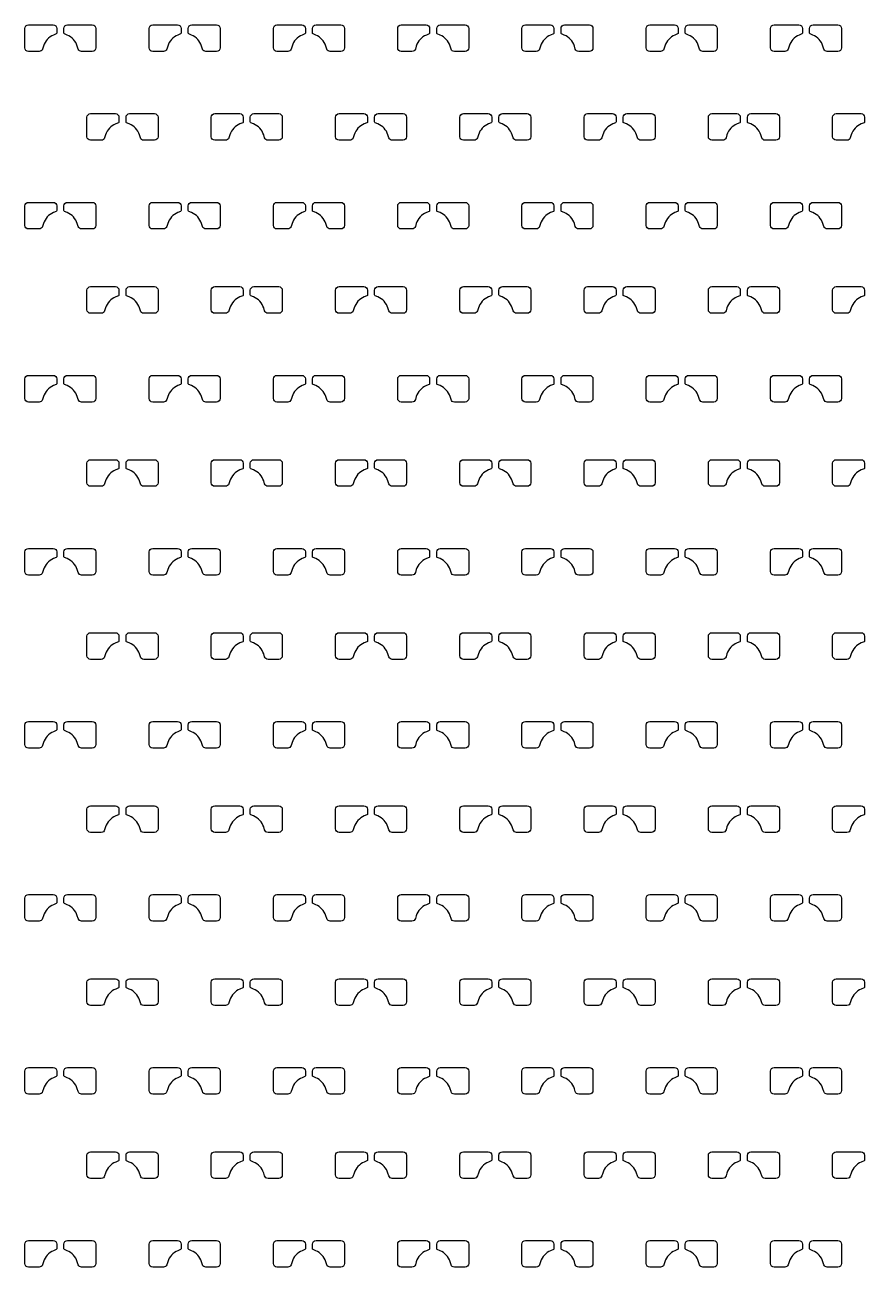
# Model space of a CAD drawing. Header units: inches. Extents: x 0 to 0.95, y 0 to 0.7.
# Drawn here: x 0 to 0.475, y 0 to 0.7 of the extents above; entities that cross this region are included whole.
import ezdxf

# ---------------------------------------------------------------- set-up
doc = ezdxf.new("R2010")
doc.units = ezdxf.units.IN
doc.header["$MEASUREMENT"] = 0

# ---------------------------------------------------------------- blocks, each defined once
blk = doc.blocks.new('*U309')
for points in [[(-0.01196, -0.0075), (-0.01228, -0.0075), (-0.01228, -0.0075, -0.293273), (-0.01228, -0.0075), (-0.018, -0.0075, -0.414214), (-0.02, -0.0055), (-0.02, 0.0055, -0.414214), (-0.018, 0.0075), (-0.004, 0.0075, -0.414214), (-0.002, 0.0055), (-0.002, 0.00283, -0.303033), (-0.00231, 0.00237), (-0.00384, 0.00173, 0.220237), (-0.00952, -0.00445), (-0.01005, -0.00611, -0.326113)], [(0.00384, 0.00173), (0.00231, 0.00237, -0.303033), (0.002, 0.00283), (0.002, 0.0055, -0.414214), (0.004, 0.0075), (0.018, 0.0075, -0.414214), (0.02, 0.0055), (0.02, -0.0055, -0.414214), (0.018, -0.0075), (0.01228, -0.0075, -0.293273), (0.01228, -0.0075), (0.01196, -0.0075, -0.326113), (0.01005, -0.00611), (0.00952, -0.00445, 0.220237)]]:
    blk.add_lwpolyline(points, format="xyb", close=True)
blk = doc.blocks.new('*U310')
at = {"color": 0, "linetype": 'ByBlock', "lineweight": -2, "transparency": 16777216}
for p in [(0, 0), (0.07, 0), (0.14, 0), (0.21, 0), (0.28, 0), (0.35, 0), (0.42, 0), (0.49, 0), (0.56, 0), (0.63, 0), (0.7, 0), (0.77, 0), (0.84, 0), (0.91, 0)]:
    blk.add_blockref('*U309', p, dxfattribs=at)
blk = doc.blocks.new('*U311')
for points in [[(-0.01196, -0.0075), (-0.01228, -0.0075), (-0.01228, -0.0075, -0.293273), (-0.01228, -0.0075), (-0.018, -0.0075, -0.414214), (-0.02, -0.0055), (-0.02, 0.0055, -0.414214), (-0.018, 0.0075), (-0.004, 0.0075, -0.414214), (-0.002, 0.0055), (-0.002, 0.00283, -0.303033), (-0.00231, 0.00237), (-0.00384, 0.00173, 0.220237), (-0.00952, -0.00445), (-0.01005, -0.00611, -0.326113)], [(0.00384, 0.00173), (0.00231, 0.00237, -0.303033), (0.002, 0.00283), (0.002, 0.0055, -0.414214), (0.004, 0.0075), (0.018, 0.0075, -0.414214), (0.02, 0.0055), (0.02, -0.0055, -0.414214), (0.018, -0.0075), (0.01228, -0.0075, -0.293273), (0.01228, -0.0075), (0.01196, -0.0075, -0.326113), (0.01005, -0.00611), (0.00952, -0.00445, 0.220237)]]:
    blk.add_lwpolyline(points, format="xyb", close=True)
blk = doc.blocks.new('*U312')
at = {"color": 0, "linetype": 'ByBlock', "lineweight": -2, "transparency": 16777216}
for p in [(0, 0), (0.07, 0), (0.14, 0), (0.21, 0), (0.28, 0), (0.35, 0), (0.42, 0), (0.49, 0), (0.56, 0), (0.63, 0), (0.7, 0), (0.77, 0), (0.84, 0), (0.91, 0)]:
    blk.add_blockref('*U311', p, dxfattribs=at)
blk = doc.blocks.new('*U313')
for points in [[(-0.01196, -0.0075), (-0.01228, -0.0075), (-0.01228, -0.0075, -0.293273), (-0.01228, -0.0075), (-0.018, -0.0075, -0.414214), (-0.02, -0.0055), (-0.02, 0.0055, -0.414214), (-0.018, 0.0075), (-0.004, 0.0075, -0.414214), (-0.002, 0.0055), (-0.002, 0.00283, -0.303033), (-0.00231, 0.00237), (-0.00384, 0.00173, 0.220237), (-0.00952, -0.00445), (-0.01005, -0.00611, -0.326113)], [(0.00384, 0.00173), (0.00231, 0.00237, -0.303033), (0.002, 0.00283), (0.002, 0.0055, -0.414214), (0.004, 0.0075), (0.018, 0.0075, -0.414214), (0.02, 0.0055), (0.02, -0.0055, -0.414214), (0.018, -0.0075), (0.01228, -0.0075, -0.293273), (0.01228, -0.0075), (0.01196, -0.0075, -0.326113), (0.01005, -0.00611), (0.00952, -0.00445, 0.220237)]]:
    blk.add_lwpolyline(points, format="xyb", close=True)
blk = doc.blocks.new('*U314')
at = {"color": 0, "linetype": 'ByBlock', "lineweight": -2, "transparency": 16777216}
for p in [(0, 0), (0.07, 0), (0.14, 0), (0.21, 0), (0.28, 0), (0.35, 0), (0.42, 0), (0.49, 0), (0.56, 0), (0.63, 0), (0.7, 0), (0.77, 0), (0.84, 0), (0.91, 0)]:
    blk.add_blockref('*U313', p, dxfattribs=at)
blk = doc.blocks.new('*U283')
for points in [[(-0.01196, -0.0075), (-0.01228, -0.0075), (-0.01228, -0.0075, -0.293273), (-0.01228, -0.0075), (-0.018, -0.0075, -0.414214), (-0.02, -0.0055), (-0.02, 0.0055, -0.414214), (-0.018, 0.0075), (-0.004, 0.0075, -0.414214), (-0.002, 0.0055), (-0.002, 0.00283, -0.303033), (-0.00231, 0.00237), (-0.00384, 0.00173, 0.220237), (-0.00952, -0.00445), (-0.01005, -0.00611, -0.326113)], [(0.00384, 0.00173), (0.00231, 0.00237, -0.303033), (0.002, 0.00283), (0.002, 0.0055, -0.414214), (0.004, 0.0075), (0.018, 0.0075, -0.414214), (0.02, 0.0055), (0.02, -0.0055, -0.414214), (0.018, -0.0075), (0.01228, -0.0075, -0.293273), (0.01228, -0.0075), (0.01196, -0.0075, -0.326113), (0.01005, -0.00611), (0.00952, -0.00445, 0.220237)]]:
    blk.add_lwpolyline(points, format="xyb", close=True)
blk = doc.blocks.new('*U284')
at = {"color": 0, "linetype": 'ByBlock', "lineweight": -2, "transparency": 16777216}
for p in [(0, 0), (0.07, 0), (0.14, 0), (0.21, 0), (0.28, 0), (0.35, 0), (0.42, 0), (0.49, 0), (0.56, 0), (0.63, 0), (0.7, 0), (0.77, 0), (0.84, 0), (0.91, 0)]:
    blk.add_blockref('*U283', p, dxfattribs=at)
blk = doc.blocks.new('*U293')
for points in [[(-0.01196, -0.0075), (-0.01228, -0.0075), (-0.01228, -0.0075, -0.293273), (-0.01228, -0.0075), (-0.018, -0.0075, -0.414214), (-0.02, -0.0055), (-0.02, 0.0055, -0.414214), (-0.018, 0.0075), (-0.004, 0.0075, -0.414214), (-0.002, 0.0055), (-0.002, 0.00283, -0.303033), (-0.00231, 0.00237), (-0.00384, 0.00173, 0.220237), (-0.00952, -0.00445), (-0.01005, -0.00611, -0.326113)], [(0.00384, 0.00173), (0.00231, 0.00237, -0.303033), (0.002, 0.00283), (0.002, 0.0055, -0.414214), (0.004, 0.0075), (0.018, 0.0075, -0.414214), (0.02, 0.0055), (0.02, -0.0055, -0.414214), (0.018, -0.0075), (0.01228, -0.0075, -0.293273), (0.01228, -0.0075), (0.01196, -0.0075, -0.326113), (0.01005, -0.00611), (0.00952, -0.00445, 0.220237)]]:
    blk.add_lwpolyline(points, format="xyb", close=True)
blk = doc.blocks.new('*U294')
at = {"color": 0, "linetype": 'ByBlock', "lineweight": -2, "transparency": 16777216}
for p in [(0, 0), (0.07, 0), (0.14, 0), (0.21, 0), (0.28, 0), (0.35, 0), (0.42, 0), (0.49, 0), (0.56, 0), (0.63, 0), (0.7, 0), (0.77, 0), (0.84, 0), (0.91, 0)]:
    blk.add_blockref('*U293', p, dxfattribs=at)
blk = doc.blocks.new('*U297')
for points in [[(-0.01196, -0.0075), (-0.01228, -0.0075), (-0.01228, -0.0075, -0.293273), (-0.01228, -0.0075), (-0.018, -0.0075, -0.414214), (-0.02, -0.0055), (-0.02, 0.0055, -0.414214), (-0.018, 0.0075), (-0.004, 0.0075, -0.414214), (-0.002, 0.0055), (-0.002, 0.00283, -0.303033), (-0.00231, 0.00237), (-0.00384, 0.00173, 0.220237), (-0.00952, -0.00445), (-0.01005, -0.00611, -0.326113)], [(0.00384, 0.00173), (0.00231, 0.00237, -0.303033), (0.002, 0.00283), (0.002, 0.0055, -0.414214), (0.004, 0.0075), (0.018, 0.0075, -0.414214), (0.02, 0.0055), (0.02, -0.0055, -0.414214), (0.018, -0.0075), (0.01228, -0.0075, -0.293273), (0.01228, -0.0075), (0.01196, -0.0075, -0.326113), (0.01005, -0.00611), (0.00952, -0.00445, 0.220237)]]:
    blk.add_lwpolyline(points, format="xyb", close=True)
blk = doc.blocks.new('*U298')
at = {"color": 0, "linetype": 'ByBlock', "lineweight": -2, "transparency": 16777216}
for p in [(0, 0), (0.07, 0), (0.14, 0), (0.21, 0), (0.28, 0), (0.35, 0), (0.42, 0), (0.49, 0), (0.56, 0), (0.63, 0), (0.7, 0), (0.77, 0), (0.84, 0), (0.91, 0)]:
    blk.add_blockref('*U297', p, dxfattribs=at)
blk = doc.blocks.new('*U303')
for points in [[(-0.01196, -0.0075), (-0.01228, -0.0075), (-0.01228, -0.0075, -0.293273), (-0.01228, -0.0075), (-0.018, -0.0075, -0.414214), (-0.02, -0.0055), (-0.02, 0.0055, -0.414214), (-0.018, 0.0075), (-0.004, 0.0075, -0.414214), (-0.002, 0.0055), (-0.002, 0.00283, -0.303033), (-0.00231, 0.00237), (-0.00384, 0.00173, 0.220237), (-0.00952, -0.00445), (-0.01005, -0.00611, -0.326113)], [(0.00384, 0.00173), (0.00231, 0.00237, -0.303033), (0.002, 0.00283), (0.002, 0.0055, -0.414214), (0.004, 0.0075), (0.018, 0.0075, -0.414214), (0.02, 0.0055), (0.02, -0.0055, -0.414214), (0.018, -0.0075), (0.01228, -0.0075, -0.293273), (0.01228, -0.0075), (0.01196, -0.0075, -0.326113), (0.01005, -0.00611), (0.00952, -0.00445, 0.220237)]]:
    blk.add_lwpolyline(points, format="xyb", close=True)
blk = doc.blocks.new('*U304')
at = {"color": 0, "linetype": 'ByBlock', "lineweight": -2, "transparency": 16777216}
for p in [(0, 0), (0.07, 0), (0.14, 0), (0.21, 0), (0.28, 0), (0.35, 0), (0.42, 0), (0.49, 0), (0.56, 0), (0.63, 0), (0.7, 0), (0.77, 0), (0.84, 0), (0.91, 0)]:
    blk.add_blockref('*U303', p, dxfattribs=at)
blk = doc.blocks.new('*U305')
for points in [[(-0.01196, -0.0075), (-0.01228, -0.0075), (-0.01228, -0.0075, -0.293273), (-0.01228, -0.0075), (-0.018, -0.0075, -0.414214), (-0.02, -0.0055), (-0.02, 0.0055, -0.414214), (-0.018, 0.0075), (-0.004, 0.0075, -0.414214), (-0.002, 0.0055), (-0.002, 0.00283, -0.303033), (-0.00231, 0.00237), (-0.00384, 0.00173, 0.220237), (-0.00952, -0.00445), (-0.01005, -0.00611, -0.326113)], [(0.00384, 0.00173), (0.00231, 0.00237, -0.303033), (0.002, 0.00283), (0.002, 0.0055, -0.414214), (0.004, 0.0075), (0.018, 0.0075, -0.414214), (0.02, 0.0055), (0.02, -0.0055, -0.414214), (0.018, -0.0075), (0.01228, -0.0075, -0.293273), (0.01228, -0.0075), (0.01196, -0.0075, -0.326113), (0.01005, -0.00611), (0.00952, -0.00445, 0.220237)]]:
    blk.add_lwpolyline(points, format="xyb", close=True)
blk = doc.blocks.new('*U306')
at = {"color": 0, "linetype": 'ByBlock', "lineweight": -2, "transparency": 16777216}
for p in [(0, 0), (0.07, 0), (0.14, 0), (0.21, 0), (0.28, 0), (0.35, 0), (0.42, 0), (0.49, 0), (0.56, 0), (0.63, 0), (0.7, 0), (0.77, 0), (0.84, 0), (0.91, 0)]:
    blk.add_blockref('*U305', p, dxfattribs=at)

msp = doc.modelspace()

# ---------------------------------------------------------------- linework, layer by layer
for points in [[(0.04319, 0.63502), (0.04286, 0.63502), (0.04286, 0.63502, -0.293273), (0.04286, 0.63502), (0.03715, 0.63502, -0.414214), (0.03515, 0.63702), (0.03515, 0.64802, -0.414214), (0.03715, 0.65002), (0.05115, 0.65002, -0.414214), (0.05315, 0.64802), (0.05315, 0.64536, -0.303033), (0.05284, 0.64489), (0.05131, 0.64426, 0.220237), (0.04562, 0.63807), (0.04509, 0.63641, -0.326113)], [(0.05898, 0.64426), (0.05745, 0.64489, -0.303033), (0.05715, 0.64536), (0.05715, 0.64802, -0.414214), (0.05915, 0.65002), (0.07315, 0.65002, -0.414214), (0.07515, 0.64802), (0.07515, 0.63702, -0.414214), (0.07315, 0.63502), (0.06743, 0.63502, -0.293273), (0.06743, 0.63502), (0.06711, 0.63502, -0.326113), (0.0652, 0.63641), (0.06467, 0.63807, 0.220237)], [(0.11319, 0.63502), (0.11286, 0.63502), (0.11286, 0.63502, -0.293273), (0.11286, 0.63502), (0.10715, 0.63502, -0.414214), (0.10515, 0.63702), (0.10515, 0.64802, -0.414214), (0.10715, 0.65002), (0.12115, 0.65002, -0.414214), (0.12315, 0.64802), (0.12315, 0.64536, -0.303033), (0.12284, 0.64489), (0.12131, 0.64426, 0.220237), (0.11562, 0.63807), (0.11509, 0.63641, -0.326113)], [(0.12898, 0.64426), (0.12745, 0.64489, -0.303033), (0.12715, 0.64536), (0.12715, 0.64802, -0.414214), (0.12915, 0.65002), (0.14315, 0.65002, -0.414214), (0.14515, 0.64802), (0.14515, 0.63702, -0.414214), (0.14315, 0.63502), (0.13743, 0.63502, -0.293273), (0.13743, 0.63502), (0.13711, 0.63502, -0.326113), (0.1352, 0.63641), (0.13467, 0.63807, 0.220237)], [(0.18319, 0.63502), (0.18286, 0.63502), (0.18286, 0.63502, -0.293273), (0.18286, 0.63502), (0.17715, 0.63502, -0.414214), (0.17515, 0.63702), (0.17515, 0.64802, -0.414214), (0.17715, 0.65002), (0.19115, 0.65002, -0.414214), (0.19315, 0.64802), (0.19315, 0.64536, -0.303033), (0.19284, 0.64489), (0.19131, 0.64426, 0.220237), (0.18562, 0.63807), (0.18509, 0.63641, -0.326113)], [(0.19898, 0.64426), (0.19745, 0.64489, -0.303033), (0.19715, 0.64536), (0.19715, 0.64802, -0.414214), (0.19915, 0.65002), (0.21315, 0.65002, -0.414214), (0.21515, 0.64802), (0.21515, 0.63702, -0.414214), (0.21315, 0.63502), (0.20743, 0.63502, -0.293273), (0.20743, 0.63502), (0.20711, 0.63502, -0.326113), (0.2052, 0.63641), (0.20467, 0.63807, 0.220237)], [(0.25319, 0.63502), (0.25286, 0.63502), (0.25286, 0.63502, -0.293273), (0.25286, 0.63502), (0.24715, 0.63502, -0.414214), (0.24515, 0.63702), (0.24515, 0.64802, -0.414214), (0.24715, 0.65002), (0.26115, 0.65002, -0.414214), (0.26315, 0.64802), (0.26315, 0.64536, -0.303033), (0.26284, 0.64489), (0.26131, 0.64426, 0.220237), (0.25562, 0.63807), (0.25509, 0.63641, -0.326113)], [(0.26898, 0.64426), (0.26745, 0.64489, -0.303033), (0.26715, 0.64536), (0.26715, 0.64802, -0.414214), (0.26915, 0.65002), (0.28315, 0.65002, -0.414214), (0.28515, 0.64802), (0.28515, 0.63702, -0.414214), (0.28315, 0.63502), (0.27743, 0.63502, -0.293273), (0.27743, 0.63502), (0.27711, 0.63502, -0.326113), (0.2752, 0.63641), (0.27467, 0.63807, 0.220237)], [(0.32319, 0.63502), (0.32286, 0.63502), (0.32286, 0.63502, -0.293273), (0.32286, 0.63502), (0.31715, 0.63502, -0.414214), (0.31515, 0.63702), (0.31515, 0.64802, -0.414214), (0.31715, 0.65002), (0.33115, 0.65002, -0.414214), (0.33315, 0.64802), (0.33315, 0.64536, -0.303033), (0.33284, 0.64489), (0.33131, 0.64426, 0.220237), (0.32562, 0.63807), (0.32509, 0.63641, -0.326113)], [(0.33898, 0.64426), (0.33745, 0.64489, -0.303033), (0.33715, 0.64536), (0.33715, 0.64802, -0.414214), (0.33915, 0.65002), (0.35315, 0.65002, -0.414214), (0.35515, 0.64802), (0.35515, 0.63702, -0.414214), (0.35315, 0.63502), (0.34743, 0.63502, -0.293273), (0.34743, 0.63502), (0.34711, 0.63502, -0.326113), (0.3452, 0.63641), (0.34467, 0.63807, 0.220237)], [(0.39319, 0.63502), (0.39286, 0.63502), (0.39286, 0.63502, -0.293273), (0.39286, 0.63502), (0.38715, 0.63502, -0.414214), (0.38515, 0.63702), (0.38515, 0.64802, -0.414214), (0.38715, 0.65002), (0.40115, 0.65002, -0.414214), (0.40315, 0.64802), (0.40315, 0.64536, -0.303033), (0.40284, 0.64489), (0.40131, 0.64426, 0.220237), (0.39562, 0.63807), (0.39509, 0.63641, -0.326113)], [(0.40898, 0.64426), (0.40745, 0.64489, -0.303033), (0.40715, 0.64536), (0.40715, 0.64802, -0.414214), (0.40915, 0.65002), (0.42315, 0.65002, -0.414214), (0.42515, 0.64802), (0.42515, 0.63702, -0.414214), (0.42315, 0.63502), (0.41743, 0.63502, -0.293273), (0.41743, 0.63502), (0.41711, 0.63502, -0.326113), (0.4152, 0.63641), (0.41467, 0.63807, 0.220237)], [(0.46319, 0.63502), (0.46286, 0.63502), (0.46286, 0.63502, -0.293273), (0.46286, 0.63502), (0.45715, 0.63502, -0.414214), (0.45515, 0.63702), (0.45515, 0.64802, -0.414214), (0.45715, 0.65002), (0.47115, 0.65002, -0.414214), (0.47315, 0.64802), (0.47315, 0.64536, -0.303033), (0.47284, 0.64489), (0.47131, 0.64426, 0.220237), (0.46562, 0.63807), (0.46509, 0.63641, -0.326113)], [(0.04319, 0.53752), (0.04286, 0.53752), (0.04286, 0.53752, -0.293273), (0.04286, 0.53752), (0.03715, 0.53752, -0.414214), (0.03515, 0.53952), (0.03515, 0.55052, -0.414214), (0.03715, 0.55252), (0.05115, 0.55252, -0.414214), (0.05315, 0.55052), (0.05315, 0.54786, -0.303033), (0.05284, 0.54739), (0.05131, 0.54676, 0.220237), (0.04562, 0.54057), (0.04509, 0.53891, -0.326113)], [(0.05898, 0.54676), (0.05745, 0.54739, -0.303033), (0.05715, 0.54786), (0.05715, 0.55052, -0.414214), (0.05915, 0.55252), (0.07315, 0.55252, -0.414214), (0.07515, 0.55052), (0.07515, 0.53952, -0.414214), (0.07315, 0.53752), (0.06743, 0.53752, -0.293273), (0.06743, 0.53752), (0.06711, 0.53752, -0.326113), (0.0652, 0.53891), (0.06467, 0.54057, 0.220237)], [(0.11319, 0.53752), (0.11286, 0.53752), (0.11286, 0.53752, -0.293273), (0.11286, 0.53752), (0.10715, 0.53752, -0.414214), (0.10515, 0.53952), (0.10515, 0.55052, -0.414214), (0.10715, 0.55252), (0.12115, 0.55252, -0.414214), (0.12315, 0.55052), (0.12315, 0.54786, -0.303033), (0.12284, 0.54739), (0.12131, 0.54676, 0.220237), (0.11562, 0.54057), (0.11509, 0.53891, -0.326113)], [(0.12898, 0.54676), (0.12745, 0.54739, -0.303033), (0.12715, 0.54786), (0.12715, 0.55052, -0.414214), (0.12915, 0.55252), (0.14315, 0.55252, -0.414214), (0.14515, 0.55052), (0.14515, 0.53952, -0.414214), (0.14315, 0.53752), (0.13743, 0.53752, -0.293273), (0.13743, 0.53752), (0.13711, 0.53752, -0.326113), (0.1352, 0.53891), (0.13467, 0.54057, 0.220237)], [(0.18319, 0.53752), (0.18286, 0.53752), (0.18286, 0.53752, -0.293273), (0.18286, 0.53752), (0.17715, 0.53752, -0.414214), (0.17515, 0.53952), (0.17515, 0.55052, -0.414214), (0.17715, 0.55252), (0.19115, 0.55252, -0.414214), (0.19315, 0.55052), (0.19315, 0.54786, -0.303033), (0.19284, 0.54739), (0.19131, 0.54676, 0.220237), (0.18562, 0.54057), (0.18509, 0.53891, -0.326113)], [(0.19898, 0.54676), (0.19745, 0.54739, -0.303033), (0.19715, 0.54786), (0.19715, 0.55052, -0.414214), (0.19915, 0.55252), (0.21315, 0.55252, -0.414214), (0.21515, 0.55052), (0.21515, 0.53952, -0.414214), (0.21315, 0.53752), (0.20743, 0.53752, -0.293273), (0.20743, 0.53752), (0.20711, 0.53752, -0.326113), (0.2052, 0.53891), (0.20467, 0.54057, 0.220237)], [(0.25319, 0.53752), (0.25286, 0.53752), (0.25286, 0.53752, -0.293273), (0.25286, 0.53752), (0.24715, 0.53752, -0.414214), (0.24515, 0.53952), (0.24515, 0.55052, -0.414214), (0.24715, 0.55252), (0.26115, 0.55252, -0.414214), (0.26315, 0.55052), (0.26315, 0.54786, -0.303033), (0.26284, 0.54739), (0.26131, 0.54676, 0.220237), (0.25562, 0.54057), (0.25509, 0.53891, -0.326113)], [(0.26898, 0.54676), (0.26745, 0.54739, -0.303033), (0.26715, 0.54786), (0.26715, 0.55052, -0.414214), (0.26915, 0.55252), (0.28315, 0.55252, -0.414214), (0.28515, 0.55052), (0.28515, 0.53952, -0.414214), (0.28315, 0.53752), (0.27743, 0.53752, -0.293273), (0.27743, 0.53752), (0.27711, 0.53752, -0.326113), (0.2752, 0.53891), (0.27467, 0.54057, 0.220237)], [(0.32319, 0.53752), (0.32286, 0.53752), (0.32286, 0.53752, -0.293273), (0.32286, 0.53752), (0.31715, 0.53752, -0.414214), (0.31515, 0.53952), (0.31515, 0.55052, -0.414214), (0.31715, 0.55252), (0.33115, 0.55252, -0.414214), (0.33315, 0.55052), (0.33315, 0.54786, -0.303033), (0.33284, 0.54739), (0.33131, 0.54676, 0.220237), (0.32562, 0.54057), (0.32509, 0.53891, -0.326113)], [(0.33898, 0.54676), (0.33745, 0.54739, -0.303033), (0.33715, 0.54786), (0.33715, 0.55052, -0.414214), (0.33915, 0.55252), (0.35315, 0.55252, -0.414214), (0.35515, 0.55052), (0.35515, 0.53952, -0.414214), (0.35315, 0.53752), (0.34743, 0.53752, -0.293273), (0.34743, 0.53752), (0.34711, 0.53752, -0.326113), (0.3452, 0.53891), (0.34467, 0.54057, 0.220237)], [(0.39319, 0.53752), (0.39286, 0.53752), (0.39286, 0.53752, -0.293273), (0.39286, 0.53752), (0.38715, 0.53752, -0.414214), (0.38515, 0.53952), (0.38515, 0.55052, -0.414214), (0.38715, 0.55252), (0.40115, 0.55252, -0.414214), (0.40315, 0.55052), (0.40315, 0.54786, -0.303033), (0.40284, 0.54739), (0.40131, 0.54676, 0.220237), (0.39562, 0.54057), (0.39509, 0.53891, -0.326113)], [(0.40898, 0.54676), (0.40745, 0.54739, -0.303033), (0.40715, 0.54786), (0.40715, 0.55052, -0.414214), (0.40915, 0.55252), (0.42315, 0.55252, -0.414214), (0.42515, 0.55052), (0.42515, 0.53952, -0.414214), (0.42315, 0.53752), (0.41743, 0.53752, -0.293273), (0.41743, 0.53752), (0.41711, 0.53752, -0.326113), (0.4152, 0.53891), (0.41467, 0.54057, 0.220237)], [(0.46319, 0.53752), (0.46286, 0.53752), (0.46286, 0.53752, -0.293273), (0.46286, 0.53752), (0.45715, 0.53752, -0.414214), (0.45515, 0.53952), (0.45515, 0.55052, -0.414214), (0.45715, 0.55252), (0.47115, 0.55252, -0.414214), (0.47315, 0.55052), (0.47315, 0.54786, -0.303033), (0.47284, 0.54739), (0.47131, 0.54676, 0.220237), (0.46562, 0.54057), (0.46509, 0.53891, -0.326113)], [(0.04319, 0.44002), (0.04286, 0.44002), (0.04286, 0.44002, -0.293273), (0.04286, 0.44002), (0.03715, 0.44002, -0.414214), (0.03515, 0.44202), (0.03515, 0.45302, -0.414214), (0.03715, 0.45502), (0.05115, 0.45502, -0.414214), (0.05315, 0.45302), (0.05315, 0.45036, -0.303033), (0.05284, 0.44989), (0.05131, 0.44926, 0.220237), (0.04562, 0.44307), (0.04509, 0.44141, -0.326113)], [(0.05898, 0.44926), (0.05745, 0.44989, -0.303033), (0.05715, 0.45036), (0.05715, 0.45302, -0.414214), (0.05915, 0.45502), (0.07315, 0.45502, -0.414214), (0.07515, 0.45302), (0.07515, 0.44202, -0.414214), (0.07315, 0.44002), (0.06743, 0.44002, -0.293273), (0.06743, 0.44002), (0.06711, 0.44002, -0.326113), (0.0652, 0.44141), (0.06467, 0.44307, 0.220237)], [(0.11319, 0.44002), (0.11286, 0.44002), (0.11286, 0.44002, -0.293273), (0.11286, 0.44002), (0.10715, 0.44002, -0.414214), (0.10515, 0.44202), (0.10515, 0.45302, -0.414214), (0.10715, 0.45502), (0.12115, 0.45502, -0.414214), (0.12315, 0.45302), (0.12315, 0.45036, -0.303033), (0.12284, 0.44989), (0.12131, 0.44926, 0.220237), (0.11562, 0.44307), (0.11509, 0.44141, -0.326113)], [(0.12898, 0.44926), (0.12745, 0.44989, -0.303033), (0.12715, 0.45036), (0.12715, 0.45302, -0.414214), (0.12915, 0.45502), (0.14315, 0.45502, -0.414214), (0.14515, 0.45302), (0.14515, 0.44202, -0.414214), (0.14315, 0.44002), (0.13743, 0.44002, -0.293273), (0.13743, 0.44002), (0.13711, 0.44002, -0.326113), (0.1352, 0.44141), (0.13467, 0.44307, 0.220237)], [(0.18319, 0.44002), (0.18286, 0.44002), (0.18286, 0.44002, -0.293273), (0.18286, 0.44002), (0.17715, 0.44002, -0.414214), (0.17515, 0.44202), (0.17515, 0.45302, -0.414214), (0.17715, 0.45502), (0.19115, 0.45502, -0.414214), (0.19315, 0.45302), (0.19315, 0.45036, -0.303033), (0.19284, 0.44989), (0.19131, 0.44926, 0.220237), (0.18562, 0.44307), (0.18509, 0.44141, -0.326113)], [(0.19898, 0.44926), (0.19745, 0.44989, -0.303033), (0.19715, 0.45036), (0.19715, 0.45302, -0.414214), (0.19915, 0.45502), (0.21315, 0.45502, -0.414214), (0.21515, 0.45302), (0.21515, 0.44202, -0.414214), (0.21315, 0.44002), (0.20743, 0.44002, -0.293273), (0.20743, 0.44002), (0.20711, 0.44002, -0.326113), (0.2052, 0.44141), (0.20467, 0.44307, 0.220237)], [(0.25319, 0.44002), (0.25286, 0.44002), (0.25286, 0.44002, -0.293273), (0.25286, 0.44002), (0.24715, 0.44002, -0.414214), (0.24515, 0.44202), (0.24515, 0.45302, -0.414214), (0.24715, 0.45502), (0.26115, 0.45502, -0.414214), (0.26315, 0.45302), (0.26315, 0.45036, -0.303033), (0.26284, 0.44989), (0.26131, 0.44926, 0.220237), (0.25562, 0.44307), (0.25509, 0.44141, -0.326113)], [(0.26898, 0.44926), (0.26745, 0.44989, -0.303033), (0.26715, 0.45036), (0.26715, 0.45302, -0.414214), (0.26915, 0.45502), (0.28315, 0.45502, -0.414214), (0.28515, 0.45302), (0.28515, 0.44202, -0.414214), (0.28315, 0.44002), (0.27743, 0.44002, -0.293273), (0.27743, 0.44002), (0.27711, 0.44002, -0.326113), (0.2752, 0.44141), (0.27467, 0.44307, 0.220237)], [(0.32319, 0.44002), (0.32286, 0.44002), (0.32286, 0.44002, -0.293273), (0.32286, 0.44002), (0.31715, 0.44002, -0.414214), (0.31515, 0.44202), (0.31515, 0.45302, -0.414214), (0.31715, 0.45502), (0.33115, 0.45502, -0.414214), (0.33315, 0.45302), (0.33315, 0.45036, -0.303033), (0.33284, 0.44989), (0.33131, 0.44926, 0.220237), (0.32562, 0.44307), (0.32509, 0.44141, -0.326113)], [(0.33898, 0.44926), (0.33745, 0.44989, -0.303033), (0.33715, 0.45036), (0.33715, 0.45302, -0.414214), (0.33915, 0.45502), (0.35315, 0.45502, -0.414214), (0.35515, 0.45302), (0.35515, 0.44202, -0.414214), (0.35315, 0.44002), (0.34743, 0.44002, -0.293273), (0.34743, 0.44002), (0.34711, 0.44002, -0.326113), (0.3452, 0.44141), (0.34467, 0.44307, 0.220237)], [(0.39319, 0.44002), (0.39286, 0.44002), (0.39286, 0.44002, -0.293273), (0.39286, 0.44002), (0.38715, 0.44002, -0.414214), (0.38515, 0.44202), (0.38515, 0.45302, -0.414214), (0.38715, 0.45502), (0.40115, 0.45502, -0.414214), (0.40315, 0.45302), (0.40315, 0.45036, -0.303033), (0.40284, 0.44989), (0.40131, 0.44926, 0.220237), (0.39562, 0.44307), (0.39509, 0.44141, -0.326113)], [(0.40898, 0.44926), (0.40745, 0.44989, -0.303033), (0.40715, 0.45036), (0.40715, 0.45302, -0.414214), (0.40915, 0.45502), (0.42315, 0.45502, -0.414214), (0.42515, 0.45302), (0.42515, 0.44202, -0.414214), (0.42315, 0.44002), (0.41743, 0.44002, -0.293273), (0.41743, 0.44002), (0.41711, 0.44002, -0.326113), (0.4152, 0.44141), (0.41467, 0.44307, 0.220237)], [(0.46319, 0.44002), (0.46286, 0.44002), (0.46286, 0.44002, -0.293273), (0.46286, 0.44002), (0.45715, 0.44002, -0.414214), (0.45515, 0.44202), (0.45515, 0.45302, -0.414214), (0.45715, 0.45502), (0.47115, 0.45502, -0.414214), (0.47315, 0.45302), (0.47315, 0.45036, -0.303033), (0.47284, 0.44989), (0.47131, 0.44926, 0.220237), (0.46562, 0.44307), (0.46509, 0.44141, -0.326113)], [(0.04319, 0.34252), (0.04286, 0.34252), (0.04286, 0.34252, -0.293273), (0.04286, 0.34252), (0.03715, 0.34252, -0.414214), (0.03515, 0.34452), (0.03515, 0.35552, -0.414214), (0.03715, 0.35752), (0.05115, 0.35752, -0.414214), (0.05315, 0.35552), (0.05315, 0.35286, -0.303033), (0.05284, 0.35239), (0.05131, 0.35176, 0.220237), (0.04562, 0.34557), (0.04509, 0.34391, -0.326113)], [(0.05898, 0.35176), (0.05745, 0.35239, -0.303033), (0.05715, 0.35286), (0.05715, 0.35552, -0.414214), (0.05915, 0.35752), (0.07315, 0.35752, -0.414214), (0.07515, 0.35552), (0.07515, 0.34452, -0.414214), (0.07315, 0.34252), (0.06743, 0.34252, -0.293273), (0.06743, 0.34252), (0.06711, 0.34252, -0.326113), (0.0652, 0.34391), (0.06467, 0.34557, 0.220237)], [(0.11319, 0.34252), (0.11286, 0.34252), (0.11286, 0.34252, -0.293273), (0.11286, 0.34252), (0.10715, 0.34252, -0.414214), (0.10515, 0.34452), (0.10515, 0.35552, -0.414214), (0.10715, 0.35752), (0.12115, 0.35752, -0.414214), (0.12315, 0.35552), (0.12315, 0.35286, -0.303033), (0.12284, 0.35239), (0.12131, 0.35176, 0.220237), (0.11562, 0.34557), (0.11509, 0.34391, -0.326113)], [(0.12898, 0.35176), (0.12745, 0.35239, -0.303033), (0.12715, 0.35286), (0.12715, 0.35552, -0.414214), (0.12915, 0.35752), (0.14315, 0.35752, -0.414214), (0.14515, 0.35552), (0.14515, 0.34452, -0.414214), (0.14315, 0.34252), (0.13743, 0.34252, -0.293273), (0.13743, 0.34252), (0.13711, 0.34252, -0.326113), (0.1352, 0.34391), (0.13467, 0.34557, 0.220237)], [(0.18319, 0.34252), (0.18286, 0.34252), (0.18286, 0.34252, -0.293273), (0.18286, 0.34252), (0.17715, 0.34252, -0.414214), (0.17515, 0.34452), (0.17515, 0.35552, -0.414214), (0.17715, 0.35752), (0.19115, 0.35752, -0.414214), (0.19315, 0.35552), (0.19315, 0.35286, -0.303033), (0.19284, 0.35239), (0.19131, 0.35176, 0.220237), (0.18562, 0.34557), (0.18509, 0.34391, -0.326113)], [(0.19898, 0.35176), (0.19745, 0.35239, -0.303033), (0.19715, 0.35286), (0.19715, 0.35552, -0.414214), (0.19915, 0.35752), (0.21315, 0.35752, -0.414214), (0.21515, 0.35552), (0.21515, 0.34452, -0.414214), (0.21315, 0.34252), (0.20743, 0.34252, -0.293273), (0.20743, 0.34252), (0.20711, 0.34252, -0.326113), (0.2052, 0.34391), (0.20467, 0.34557, 0.220237)], [(0.25319, 0.34252), (0.25286, 0.34252), (0.25286, 0.34252, -0.293273), (0.25286, 0.34252), (0.24715, 0.34252, -0.414214), (0.24515, 0.34452), (0.24515, 0.35552, -0.414214), (0.24715, 0.35752), (0.26115, 0.35752, -0.414214), (0.26315, 0.35552), (0.26315, 0.35286, -0.303033), (0.26284, 0.35239), (0.26131, 0.35176, 0.220237), (0.25562, 0.34557), (0.25509, 0.34391, -0.326113)], [(0.26898, 0.35176), (0.26745, 0.35239, -0.303033), (0.26715, 0.35286), (0.26715, 0.35552, -0.414214), (0.26915, 0.35752), (0.28315, 0.35752, -0.414214), (0.28515, 0.35552), (0.28515, 0.34452, -0.414214), (0.28315, 0.34252), (0.27743, 0.34252, -0.293273), (0.27743, 0.34252), (0.27711, 0.34252, -0.326113), (0.2752, 0.34391), (0.27467, 0.34557, 0.220237)], [(0.32319, 0.34252), (0.32286, 0.34252), (0.32286, 0.34252, -0.293273), (0.32286, 0.34252), (0.31715, 0.34252, -0.414214), (0.31515, 0.34452), (0.31515, 0.35552, -0.414214), (0.31715, 0.35752), (0.33115, 0.35752, -0.414214), (0.33315, 0.35552), (0.33315, 0.35286, -0.303033), (0.33284, 0.35239), (0.33131, 0.35176, 0.220237), (0.32562, 0.34557), (0.32509, 0.34391, -0.326113)], [(0.33898, 0.35176), (0.33745, 0.35239, -0.303033), (0.33715, 0.35286), (0.33715, 0.35552, -0.414214), (0.33915, 0.35752), (0.35315, 0.35752, -0.414214), (0.35515, 0.35552), (0.35515, 0.34452, -0.414214), (0.35315, 0.34252), (0.34743, 0.34252, -0.293273), (0.34743, 0.34252), (0.34711, 0.34252, -0.326113), (0.3452, 0.34391), (0.34467, 0.34557, 0.220237)], [(0.39319, 0.34252), (0.39286, 0.34252), (0.39286, 0.34252, -0.293273), (0.39286, 0.34252), (0.38715, 0.34252, -0.414214), (0.38515, 0.34452), (0.38515, 0.35552, -0.414214), (0.38715, 0.35752), (0.40115, 0.35752, -0.414214), (0.40315, 0.35552), (0.40315, 0.35286, -0.303033), (0.40284, 0.35239), (0.40131, 0.35176, 0.220237), (0.39562, 0.34557), (0.39509, 0.34391, -0.326113)], [(0.40898, 0.35176), (0.40745, 0.35239, -0.303033), (0.40715, 0.35286), (0.40715, 0.35552, -0.414214), (0.40915, 0.35752), (0.42315, 0.35752, -0.414214), (0.42515, 0.35552), (0.42515, 0.34452, -0.414214), (0.42315, 0.34252), (0.41743, 0.34252, -0.293273), (0.41743, 0.34252), (0.41711, 0.34252, -0.326113), (0.4152, 0.34391), (0.41467, 0.34557, 0.220237)], [(0.46319, 0.34252), (0.46286, 0.34252), (0.46286, 0.34252, -0.293273), (0.46286, 0.34252), (0.45715, 0.34252, -0.414214), (0.45515, 0.34452), (0.45515, 0.35552, -0.414214), (0.45715, 0.35752), (0.47115, 0.35752, -0.414214), (0.47315, 0.35552), (0.47315, 0.35286, -0.303033), (0.47284, 0.35239), (0.47131, 0.35176, 0.220237), (0.46562, 0.34557), (0.46509, 0.34391, -0.326113)], [(0.04319, 0.24502), (0.04286, 0.24502), (0.04286, 0.24502, -0.293273), (0.04286, 0.24502), (0.03715, 0.24502, -0.414214), (0.03515, 0.24702), (0.03515, 0.25802, -0.414214), (0.03715, 0.26002), (0.05115, 0.26002, -0.414214), (0.05315, 0.25802), (0.05315, 0.25536, -0.303033), (0.05284, 0.25489), (0.05131, 0.25426, 0.220237), (0.04562, 0.24807), (0.04509, 0.24641, -0.326113)], [(0.05898, 0.25426), (0.05745, 0.25489, -0.303033), (0.05715, 0.25536), (0.05715, 0.25802, -0.414214), (0.05915, 0.26002), (0.07315, 0.26002, -0.414214), (0.07515, 0.25802), (0.07515, 0.24702, -0.414214), (0.07315, 0.24502), (0.06743, 0.24502, -0.293273), (0.06743, 0.24502), (0.06711, 0.24502, -0.326113), (0.0652, 0.24641), (0.06467, 0.24807, 0.220237)], [(0.11319, 0.24502), (0.11286, 0.24502), (0.11286, 0.24502, -0.293273), (0.11286, 0.24502), (0.10715, 0.24502, -0.414214), (0.10515, 0.24702), (0.10515, 0.25802, -0.414214), (0.10715, 0.26002), (0.12115, 0.26002, -0.414214), (0.12315, 0.25802), (0.12315, 0.25536, -0.303033), (0.12284, 0.25489), (0.12131, 0.25426, 0.220237), (0.11562, 0.24807), (0.11509, 0.24641, -0.326113)], [(0.12898, 0.25426), (0.12745, 0.25489, -0.303033), (0.12715, 0.25536), (0.12715, 0.25802, -0.414214), (0.12915, 0.26002), (0.14315, 0.26002, -0.414214), (0.14515, 0.25802), (0.14515, 0.24702, -0.414214), (0.14315, 0.24502), (0.13743, 0.24502, -0.293273), (0.13743, 0.24502), (0.13711, 0.24502, -0.326113), (0.1352, 0.24641), (0.13467, 0.24807, 0.220237)], [(0.18319, 0.24502), (0.18286, 0.24502), (0.18286, 0.24502, -0.293273), (0.18286, 0.24502), (0.17715, 0.24502, -0.414214), (0.17515, 0.24702), (0.17515, 0.25802, -0.414214), (0.17715, 0.26002), (0.19115, 0.26002, -0.414214), (0.19315, 0.25802), (0.19315, 0.25536, -0.303033), (0.19284, 0.25489), (0.19131, 0.25426, 0.220237), (0.18562, 0.24807), (0.18509, 0.24641, -0.326113)], [(0.19898, 0.25426), (0.19745, 0.25489, -0.303033), (0.19715, 0.25536), (0.19715, 0.25802, -0.414214), (0.19915, 0.26002), (0.21315, 0.26002, -0.414214), (0.21515, 0.25802), (0.21515, 0.24702, -0.414214), (0.21315, 0.24502), (0.20743, 0.24502, -0.293273), (0.20743, 0.24502), (0.20711, 0.24502, -0.326113), (0.2052, 0.24641), (0.20467, 0.24807, 0.220237)], [(0.25319, 0.24502), (0.25286, 0.24502), (0.25286, 0.24502, -0.293273), (0.25286, 0.24502), (0.24715, 0.24502, -0.414214), (0.24515, 0.24702), (0.24515, 0.25802, -0.414214), (0.24715, 0.26002), (0.26115, 0.26002, -0.414214), (0.26315, 0.25802), (0.26315, 0.25536, -0.303033), (0.26284, 0.25489), (0.26131, 0.25426, 0.220237), (0.25562, 0.24807), (0.25509, 0.24641, -0.326113)], [(0.26898, 0.25426), (0.26745, 0.25489, -0.303033), (0.26715, 0.25536), (0.26715, 0.25802, -0.414214), (0.26915, 0.26002), (0.28315, 0.26002, -0.414214), (0.28515, 0.25802), (0.28515, 0.24702, -0.414214), (0.28315, 0.24502), (0.27743, 0.24502, -0.293273), (0.27743, 0.24502), (0.27711, 0.24502, -0.326113), (0.2752, 0.24641), (0.27467, 0.24807, 0.220237)], [(0.32319, 0.24502), (0.32286, 0.24502), (0.32286, 0.24502, -0.293273), (0.32286, 0.24502), (0.31715, 0.24502, -0.414214), (0.31515, 0.24702), (0.31515, 0.25802, -0.414214), (0.31715, 0.26002), (0.33115, 0.26002, -0.414214), (0.33315, 0.25802), (0.33315, 0.25536, -0.303033), (0.33284, 0.25489), (0.33131, 0.25426, 0.220237), (0.32562, 0.24807), (0.32509, 0.24641, -0.326113)], [(0.33898, 0.25426), (0.33745, 0.25489, -0.303033), (0.33715, 0.25536), (0.33715, 0.25802, -0.414214), (0.33915, 0.26002), (0.35315, 0.26002, -0.414214), (0.35515, 0.25802), (0.35515, 0.24702, -0.414214), (0.35315, 0.24502), (0.34743, 0.24502, -0.293273), (0.34743, 0.24502), (0.34711, 0.24502, -0.326113), (0.3452, 0.24641), (0.34467, 0.24807, 0.220237)], [(0.39319, 0.24502), (0.39286, 0.24502), (0.39286, 0.24502, -0.293273), (0.39286, 0.24502), (0.38715, 0.24502, -0.414214), (0.38515, 0.24702), (0.38515, 0.25802, -0.414214), (0.38715, 0.26002), (0.40115, 0.26002, -0.414214), (0.40315, 0.25802), (0.40315, 0.25536, -0.303033), (0.40284, 0.25489), (0.40131, 0.25426, 0.220237), (0.39562, 0.24807), (0.39509, 0.24641, -0.326113)], [(0.40898, 0.25426), (0.40745, 0.25489, -0.303033), (0.40715, 0.25536), (0.40715, 0.25802, -0.414214), (0.40915, 0.26002), (0.42315, 0.26002, -0.414214), (0.42515, 0.25802), (0.42515, 0.24702, -0.414214), (0.42315, 0.24502), (0.41743, 0.24502, -0.293273), (0.41743, 0.24502), (0.41711, 0.24502, -0.326113), (0.4152, 0.24641), (0.41467, 0.24807, 0.220237)], [(0.46319, 0.24502), (0.46286, 0.24502), (0.46286, 0.24502, -0.293273), (0.46286, 0.24502), (0.45715, 0.24502, -0.414214), (0.45515, 0.24702), (0.45515, 0.25802, -0.414214), (0.45715, 0.26002), (0.47115, 0.26002, -0.414214), (0.47315, 0.25802), (0.47315, 0.25536, -0.303033), (0.47284, 0.25489), (0.47131, 0.25426, 0.220237), (0.46562, 0.24807), (0.46509, 0.24641, -0.326113)], [(0.04319, 0.14752), (0.04286, 0.14752), (0.04286, 0.14752, -0.293273), (0.04286, 0.14752), (0.03715, 0.14752, -0.414214), (0.03515, 0.14952), (0.03515, 0.16052, -0.414214), (0.03715, 0.16252), (0.05115, 0.16252, -0.414214), (0.05315, 0.16052), (0.05315, 0.15786, -0.303033), (0.05284, 0.15739), (0.05131, 0.15676, 0.220237), (0.04562, 0.15057), (0.04509, 0.14891, -0.326113)], [(0.05898, 0.15676), (0.05745, 0.15739, -0.303033), (0.05715, 0.15786), (0.05715, 0.16052, -0.414214), (0.05915, 0.16252), (0.07315, 0.16252, -0.414214), (0.07515, 0.16052), (0.07515, 0.14952, -0.414214), (0.07315, 0.14752), (0.06743, 0.14752, -0.293273), (0.06743, 0.14752), (0.06711, 0.14752, -0.326113), (0.0652, 0.14891), (0.06467, 0.15057, 0.220237)], [(0.11319, 0.14752), (0.11286, 0.14752), (0.11286, 0.14752, -0.293273), (0.11286, 0.14752), (0.10715, 0.14752, -0.414214), (0.10515, 0.14952), (0.10515, 0.16052, -0.414214), (0.10715, 0.16252), (0.12115, 0.16252, -0.414214), (0.12315, 0.16052), (0.12315, 0.15786, -0.303033), (0.12284, 0.15739), (0.12131, 0.15676, 0.220237), (0.11562, 0.15057), (0.11509, 0.14891, -0.326113)], [(0.12898, 0.15676), (0.12745, 0.15739, -0.303033), (0.12715, 0.15786), (0.12715, 0.16052, -0.414214), (0.12915, 0.16252), (0.14315, 0.16252, -0.414214), (0.14515, 0.16052), (0.14515, 0.14952, -0.414214), (0.14315, 0.14752), (0.13743, 0.14752, -0.293273), (0.13743, 0.14752), (0.13711, 0.14752, -0.326113), (0.1352, 0.14891), (0.13467, 0.15057, 0.220237)], [(0.18319, 0.14752), (0.18286, 0.14752), (0.18286, 0.14752, -0.293273), (0.18286, 0.14752), (0.17715, 0.14752, -0.414214), (0.17515, 0.14952), (0.17515, 0.16052, -0.414214), (0.17715, 0.16252), (0.19115, 0.16252, -0.414214), (0.19315, 0.16052), (0.19315, 0.15786, -0.303033), (0.19284, 0.15739), (0.19131, 0.15676, 0.220237), (0.18562, 0.15057), (0.18509, 0.14891, -0.326113)], [(0.19898, 0.15676), (0.19745, 0.15739, -0.303033), (0.19715, 0.15786), (0.19715, 0.16052, -0.414214), (0.19915, 0.16252), (0.21315, 0.16252, -0.414214), (0.21515, 0.16052), (0.21515, 0.14952, -0.414214), (0.21315, 0.14752), (0.20743, 0.14752, -0.293273), (0.20743, 0.14752), (0.20711, 0.14752, -0.326113), (0.2052, 0.14891), (0.20467, 0.15057, 0.220237)], [(0.25319, 0.14752), (0.25286, 0.14752), (0.25286, 0.14752, -0.293273), (0.25286, 0.14752), (0.24715, 0.14752, -0.414214), (0.24515, 0.14952), (0.24515, 0.16052, -0.414214), (0.24715, 0.16252), (0.26115, 0.16252, -0.414214), (0.26315, 0.16052), (0.26315, 0.15786, -0.303033), (0.26284, 0.15739), (0.26131, 0.15676, 0.220237), (0.25562, 0.15057), (0.25509, 0.14891, -0.326113)], [(0.26898, 0.15676), (0.26745, 0.15739, -0.303033), (0.26715, 0.15786), (0.26715, 0.16052, -0.414214), (0.26915, 0.16252), (0.28315, 0.16252, -0.414214), (0.28515, 0.16052), (0.28515, 0.14952, -0.414214), (0.28315, 0.14752), (0.27743, 0.14752, -0.293273), (0.27743, 0.14752), (0.27711, 0.14752, -0.326113), (0.2752, 0.14891), (0.27467, 0.15057, 0.220237)], [(0.32319, 0.14752), (0.32286, 0.14752), (0.32286, 0.14752, -0.293273), (0.32286, 0.14752), (0.31715, 0.14752, -0.414214), (0.31515, 0.14952), (0.31515, 0.16052, -0.414214), (0.31715, 0.16252), (0.33115, 0.16252, -0.414214), (0.33315, 0.16052), (0.33315, 0.15786, -0.303033), (0.33284, 0.15739), (0.33131, 0.15676, 0.220237), (0.32562, 0.15057), (0.32509, 0.14891, -0.326113)], [(0.33898, 0.15676), (0.33745, 0.15739, -0.303033), (0.33715, 0.15786), (0.33715, 0.16052, -0.414214), (0.33915, 0.16252), (0.35315, 0.16252, -0.414214), (0.35515, 0.16052), (0.35515, 0.14952, -0.414214), (0.35315, 0.14752), (0.34743, 0.14752, -0.293273), (0.34743, 0.14752), (0.34711, 0.14752, -0.326113), (0.3452, 0.14891), (0.34467, 0.15057, 0.220237)], [(0.39319, 0.14752), (0.39286, 0.14752), (0.39286, 0.14752, -0.293273), (0.39286, 0.14752), (0.38715, 0.14752, -0.414214), (0.38515, 0.14952), (0.38515, 0.16052, -0.414214), (0.38715, 0.16252), (0.40115, 0.16252, -0.414214), (0.40315, 0.16052), (0.40315, 0.15786, -0.303033), (0.40284, 0.15739), (0.40131, 0.15676, 0.220237), (0.39562, 0.15057), (0.39509, 0.14891, -0.326113)], [(0.40898, 0.15676), (0.40745, 0.15739, -0.303033), (0.40715, 0.15786), (0.40715, 0.16052, -0.414214), (0.40915, 0.16252), (0.42315, 0.16252, -0.414214), (0.42515, 0.16052), (0.42515, 0.14952, -0.414214), (0.42315, 0.14752), (0.41743, 0.14752, -0.293273), (0.41743, 0.14752), (0.41711, 0.14752, -0.326113), (0.4152, 0.14891), (0.41467, 0.15057, 0.220237)], [(0.46319, 0.14752), (0.46286, 0.14752), (0.46286, 0.14752, -0.293273), (0.46286, 0.14752), (0.45715, 0.14752, -0.414214), (0.45515, 0.14952), (0.45515, 0.16052, -0.414214), (0.45715, 0.16252), (0.47115, 0.16252, -0.414214), (0.47315, 0.16052), (0.47315, 0.15786, -0.303033), (0.47284, 0.15739), (0.47131, 0.15676, 0.220237), (0.46562, 0.15057), (0.46509, 0.14891, -0.326113)], [(0.04319, 0.05002), (0.04286, 0.05002), (0.04286, 0.05002, -0.293273), (0.04286, 0.05002), (0.03715, 0.05002, -0.414214), (0.03515, 0.05202), (0.03515, 0.06302, -0.414214), (0.03715, 0.06502), (0.05115, 0.06502, -0.414214), (0.05315, 0.06302), (0.05315, 0.06036, -0.303033), (0.05284, 0.05989), (0.05131, 0.05926, 0.220237), (0.04562, 0.05307), (0.04509, 0.05141, -0.326113)], [(0.05898, 0.05926), (0.05745, 0.05989, -0.303033), (0.05715, 0.06036), (0.05715, 0.06302, -0.414214), (0.05915, 0.06502), (0.07315, 0.06502, -0.414214), (0.07515, 0.06302), (0.07515, 0.05202, -0.414214), (0.07315, 0.05002), (0.06743, 0.05002, -0.293273), (0.06743, 0.05002), (0.06711, 0.05002, -0.326113), (0.0652, 0.05141), (0.06467, 0.05307, 0.220237)], [(0.11319, 0.05002), (0.11286, 0.05002), (0.11286, 0.05002, -0.293273), (0.11286, 0.05002), (0.10715, 0.05002, -0.414214), (0.10515, 0.05202), (0.10515, 0.06302, -0.414214), (0.10715, 0.06502), (0.12115, 0.06502, -0.414214), (0.12315, 0.06302), (0.12315, 0.06036, -0.303033), (0.12284, 0.05989), (0.12131, 0.05926, 0.220237), (0.11562, 0.05307), (0.11509, 0.05141, -0.326113)], [(0.12898, 0.05926), (0.12745, 0.05989, -0.303033), (0.12715, 0.06036), (0.12715, 0.06302, -0.414214), (0.12915, 0.06502), (0.14315, 0.06502, -0.414214), (0.14515, 0.06302), (0.14515, 0.05202, -0.414214), (0.14315, 0.05002), (0.13743, 0.05002, -0.293273), (0.13743, 0.05002), (0.13711, 0.05002, -0.326113), (0.1352, 0.05141), (0.13467, 0.05307, 0.220237)], [(0.18319, 0.05002), (0.18286, 0.05002), (0.18286, 0.05002, -0.293273), (0.18286, 0.05002), (0.17715, 0.05002, -0.414214), (0.17515, 0.05202), (0.17515, 0.06302, -0.414214), (0.17715, 0.06502), (0.19115, 0.06502, -0.414214), (0.19315, 0.06302), (0.19315, 0.06036, -0.303033), (0.19284, 0.05989), (0.19131, 0.05926, 0.220237), (0.18562, 0.05307), (0.18509, 0.05141, -0.326113)], [(0.19898, 0.05926), (0.19745, 0.05989, -0.303033), (0.19715, 0.06036), (0.19715, 0.06302, -0.414214), (0.19915, 0.06502), (0.21315, 0.06502, -0.414214), (0.21515, 0.06302), (0.21515, 0.05202, -0.414214), (0.21315, 0.05002), (0.20743, 0.05002, -0.293273), (0.20743, 0.05002), (0.20711, 0.05002, -0.326113), (0.2052, 0.05141), (0.20467, 0.05307, 0.220237)], [(0.25319, 0.05002), (0.25286, 0.05002), (0.25286, 0.05002, -0.293273), (0.25286, 0.05002), (0.24715, 0.05002, -0.414214), (0.24515, 0.05202), (0.24515, 0.06302, -0.414214), (0.24715, 0.06502), (0.26115, 0.06502, -0.414214), (0.26315, 0.06302), (0.26315, 0.06036, -0.303033), (0.26284, 0.05989), (0.26131, 0.05926, 0.220237), (0.25562, 0.05307), (0.25509, 0.05141, -0.326113)], [(0.26898, 0.05926), (0.26745, 0.05989, -0.303033), (0.26715, 0.06036), (0.26715, 0.06302, -0.414214), (0.26915, 0.06502), (0.28315, 0.06502, -0.414214), (0.28515, 0.06302), (0.28515, 0.05202, -0.414214), (0.28315, 0.05002), (0.27743, 0.05002, -0.293273), (0.27743, 0.05002), (0.27711, 0.05002, -0.326113), (0.2752, 0.05141), (0.27467, 0.05307, 0.220237)], [(0.32319, 0.05002), (0.32286, 0.05002), (0.32286, 0.05002, -0.293273), (0.32286, 0.05002), (0.31715, 0.05002, -0.414214), (0.31515, 0.05202), (0.31515, 0.06302, -0.414214), (0.31715, 0.06502), (0.33115, 0.06502, -0.414214), (0.33315, 0.06302), (0.33315, 0.06036, -0.303033), (0.33284, 0.05989), (0.33131, 0.05926, 0.220237), (0.32562, 0.05307), (0.32509, 0.05141, -0.326113)], [(0.33898, 0.05926), (0.33745, 0.05989, -0.303033), (0.33715, 0.06036), (0.33715, 0.06302, -0.414214), (0.33915, 0.06502), (0.35315, 0.06502, -0.414214), (0.35515, 0.06302), (0.35515, 0.05202, -0.414214), (0.35315, 0.05002), (0.34743, 0.05002, -0.293273), (0.34743, 0.05002), (0.34711, 0.05002, -0.326113), (0.3452, 0.05141), (0.34467, 0.05307, 0.220237)], [(0.39319, 0.05002), (0.39286, 0.05002), (0.39286, 0.05002, -0.293273), (0.39286, 0.05002), (0.38715, 0.05002, -0.414214), (0.38515, 0.05202), (0.38515, 0.06302, -0.414214), (0.38715, 0.06502), (0.40115, 0.06502, -0.414214), (0.40315, 0.06302), (0.40315, 0.06036, -0.303033), (0.40284, 0.05989), (0.40131, 0.05926, 0.220237), (0.39562, 0.05307), (0.39509, 0.05141, -0.326113)], [(0.40898, 0.05926), (0.40745, 0.05989, -0.303033), (0.40715, 0.06036), (0.40715, 0.06302, -0.414214), (0.40915, 0.06502), (0.42315, 0.06502, -0.414214), (0.42515, 0.06302), (0.42515, 0.05202, -0.414214), (0.42315, 0.05002), (0.41743, 0.05002, -0.293273), (0.41743, 0.05002), (0.41711, 0.05002, -0.326113), (0.4152, 0.05141), (0.41467, 0.05307, 0.220237)], [(0.46319, 0.05002), (0.46286, 0.05002), (0.46286, 0.05002, -0.293273), (0.46286, 0.05002), (0.45715, 0.05002, -0.414214), (0.45515, 0.05202), (0.45515, 0.06302, -0.414214), (0.45715, 0.06502), (0.47115, 0.06502, -0.414214), (0.47315, 0.06302), (0.47315, 0.06036, -0.303033), (0.47284, 0.05989), (0.47131, 0.05926, 0.220237), (0.46562, 0.05307), (0.46509, 0.05141, -0.326113)]]:
    msp.add_lwpolyline(points, format="xyb", close=True)

# ---------------------------------------------------------------- block references
for name, p in [('*U306', (0.02015, 0.69255)), ('*U304', (0.02015, 0.59252)), ('*U298', (0.02015, 0.49502)), ('*U294', (0.02015, 0.39752)), ('*U284', (0.02015, 0.30002)), ('*U314', (0.02015, 0.20252)), ('*U312', (0.02015, 0.10502)), ('*U310', (0.02015, 0.00752))]:
    msp.add_blockref(name, p)

doc.saveas('drawing.dxf')
